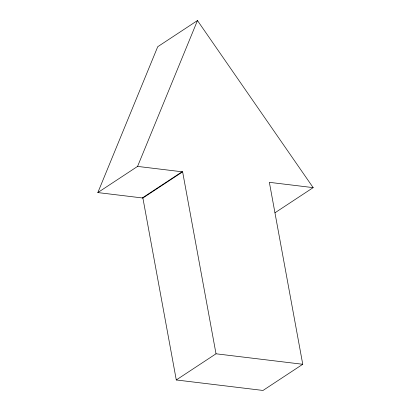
<?xml version="1.0" encoding="UTF-8"?>
<svg xmlns="http://www.w3.org/2000/svg" width="411" height="411" viewBox="0 0 411 411"><rect width="100%" height="100%" fill="white"/><g stroke="black" fill="none" stroke-linecap="round" stroke-linejoin="round"><path stroke-width="0.62" d="M142.889 198.02L176.283 379.964L216.016 353.794L182.628 171.849L142.889 198.02L97.839 192.574L157.726 46.72L197.465 20.55L313.161 187.632L275.016 212.754M97.839 192.574L137.572 166.404L197.465 20.55M142.319 197.953L182.058 171.783M313.161 187.632L269.359 182.335L302.753 364.28L263.014 390.45L176.283 379.964M137.572 166.404L182.628 171.849M216.016 353.794L302.753 364.28"/></g></svg>
